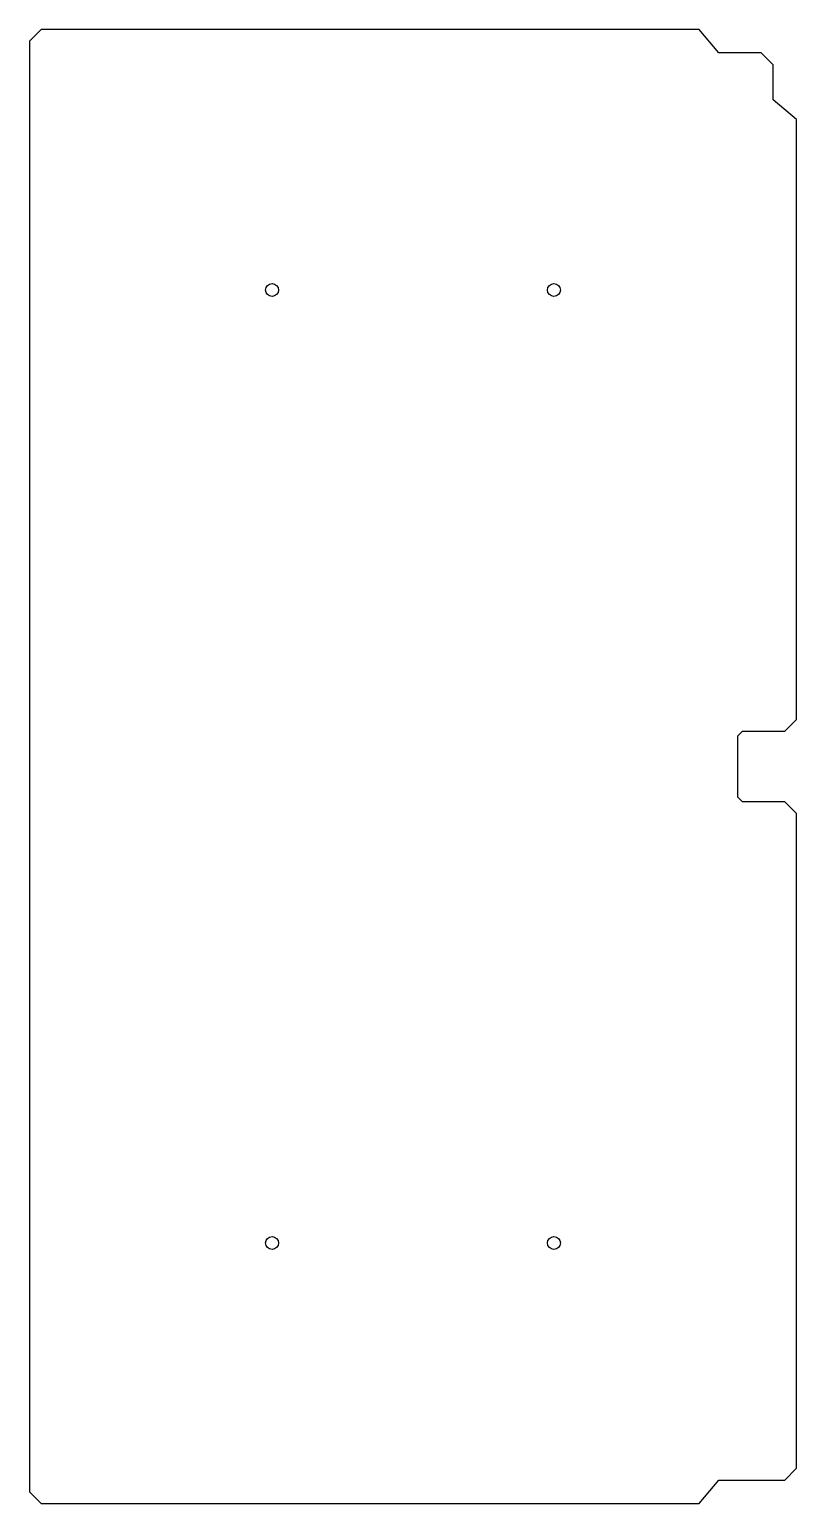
# Model space of a CAD drawing. Header units: millimetres. Extents: x -163 to 163, y -314 to 314.
import ezdxf

# ---------------------------------------------------------------- set-up
doc = ezdxf.new("R2010")
doc.units = ezdxf.units.MM

msp = doc.modelspace()

# ---------------------------------------------------------------- linework, layer by layer
msp.add_lwpolyline([(158.25, -304), (163.25, -299), (163.25, -20), (158.25, -15), (140.25, -15), (138.25, -13), (138.25, 13), (140.25, 15), (158.25, 15), (163.25, 20), (163.25, 275.61), (153.25, 284), (153.25, 299), (148.25, 304), (130.14, 304), (121.75, 314), (-158.25, 314), (-163.25, 309), (-163.25, -309), (-158.25, -314), (121.75, -314), (130.14, -304)], close=True)
for centre in [(-60, 203), (60, 203), (-60, -203), (60, -203)]:
    msp.add_circle(centre, 2.75)

doc.saveas('drawing.dxf')
